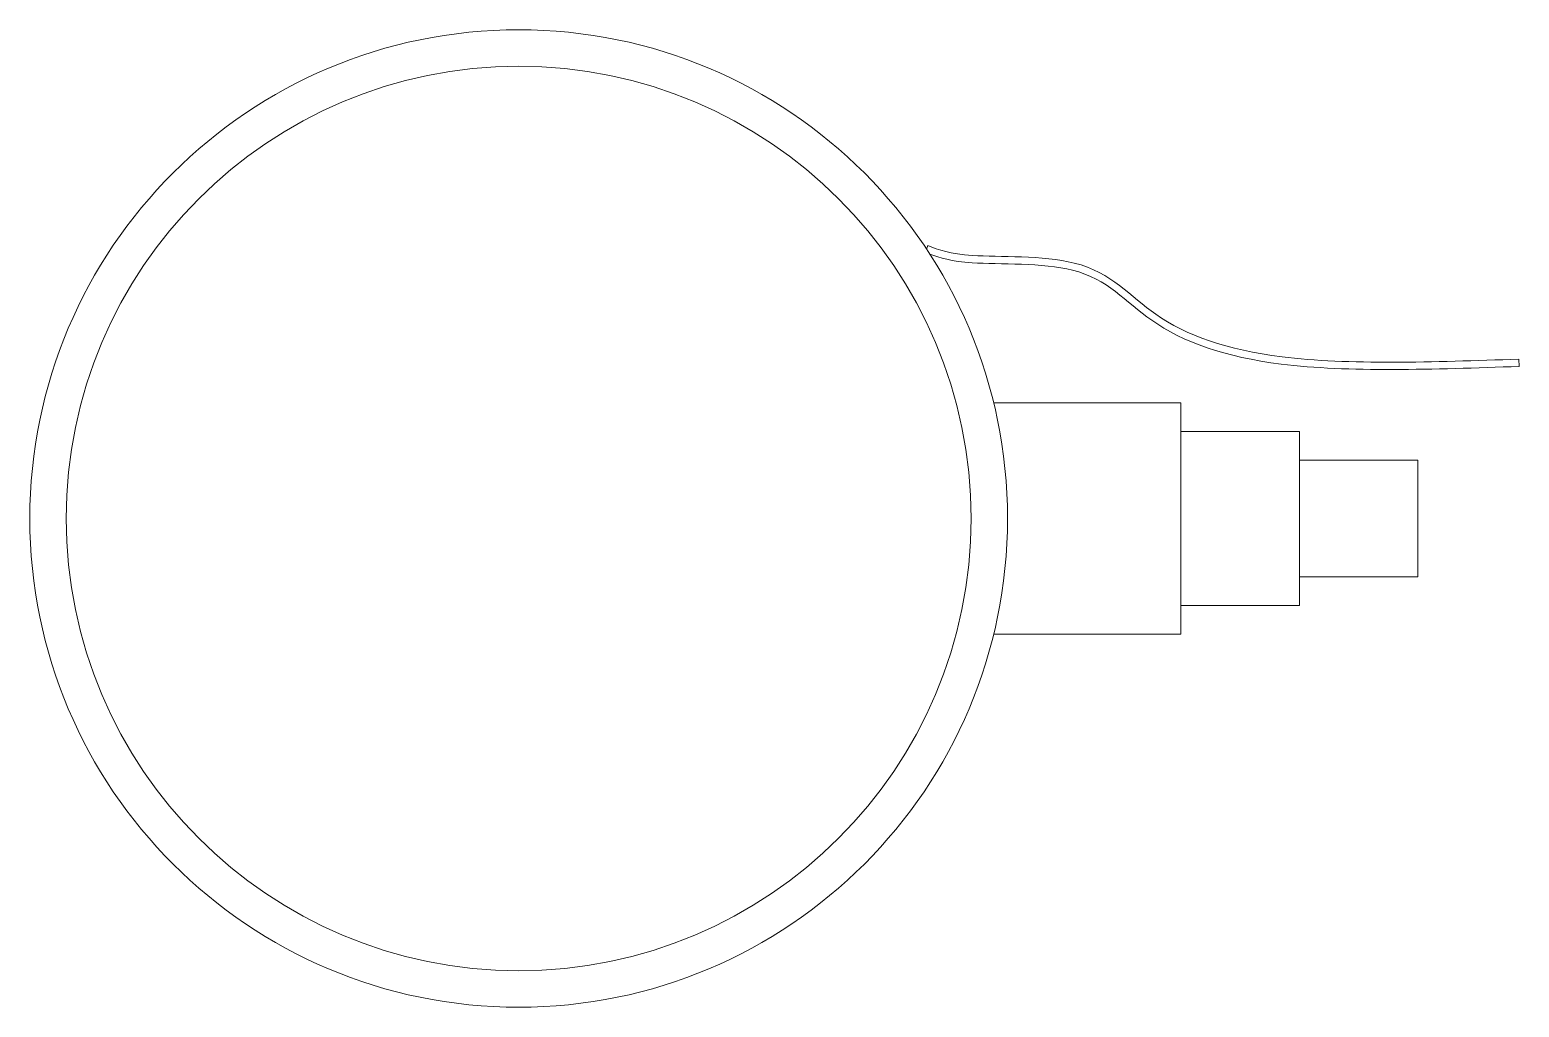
# Model space of a CAD drawing. Header units: inches. Extents: x 3.89 to 7.1, y 3.19 to 5.31.
import ezdxf

# ---------------------------------------------------------------- set-up
doc = ezdxf.new("R2010")
doc.units = ezdxf.units.IN
doc.header["$MEASUREMENT"] = 0
doc.layers.add('TANGENT EDGES', color=7, linetype='Continuous', lineweight=0)
doc.layers.add('VISIBLE', color=7, linetype='Continuous', lineweight=0)

msp = doc.modelspace()

# ---------------------------------------------------------------- linework, layer by layer
at = {"layer": 'TANGENT EDGES'}
msp.add_circle((4.9435, 4.25), 0.9764, dxfattribs=at)
at = {"layer": 'VISIBLE'}
for p, q in [((5.8265, 4.8391), (5.8237, 4.8318)), ((7.1024, 4.5941), (7.103, 4.5784)), ((6.3726, 4.5), (5.9685, 4.5)), ((6.3726, 4.25), (6.3726, 4.5)), ((6.6285, 4.438), (6.3726, 4.438)), ((6.6285, 4.25), (6.6285, 4.438)), ((6.8844, 4.376), (6.6285, 4.376)), ((6.8844, 4.25), (6.8844, 4.376)), ((6.3726, 4), (6.3726, 4.25)), ((6.6285, 4.062), (6.6285, 4.25)), ((6.8844, 4.124), (6.8844, 4.25)), ((6.8844, 4.124), (6.6285, 4.124)), ((6.6285, 4.062), (6.3726, 4.062)), ((6.3726, 4), (5.9685, 4))]:
    msp.add_line(p, q, dxfattribs=at)
msp.add_circle((4.9435, 4.25), 1.0551, dxfattribs=at)
for points, knots in [([(5.8265, 4.8391), (5.8506, 4.8299), (5.8732, 4.8212), (5.9806, 4.8142), (6.0748, 4.8187), (6.2239, 4.7809), (6.2635, 4.7296), (6.3833, 4.6457), (6.4724, 4.6139), (6.7331, 4.5812), (6.9177, 4.5876), (7.1024, 4.5941)], [0, 0, 0, 0, 0.141253, 0.141253, 0.304582, 0.304582, 0.500303, 0.500303, 0.727928, 0.727928, 1, 1, 1, 1]), ([(5.831, 4.8206), (5.8525, 4.8127), (5.8776, 4.8051), (5.9814, 4.7984), (6.075, 4.8024), (6.2151, 4.7669), (6.2522, 4.7183), (6.377, 4.6309), (6.4687, 4.5985), (6.7333, 4.5653), (6.9182, 4.5719), (7.103, 4.5784)], [0.0194515, 0.0194515, 0.0194515, 0.0194515, 0.1412534, 0.1412534, 0.3045823, 0.3045823, 0.5003028, 0.5003028, 0.7279277, 0.7279277, 1, 1, 1, 1])]:
    msp.add_open_spline(points, degree=3, knots=knots, dxfattribs=at)

doc.saveas('drawing.dxf')
